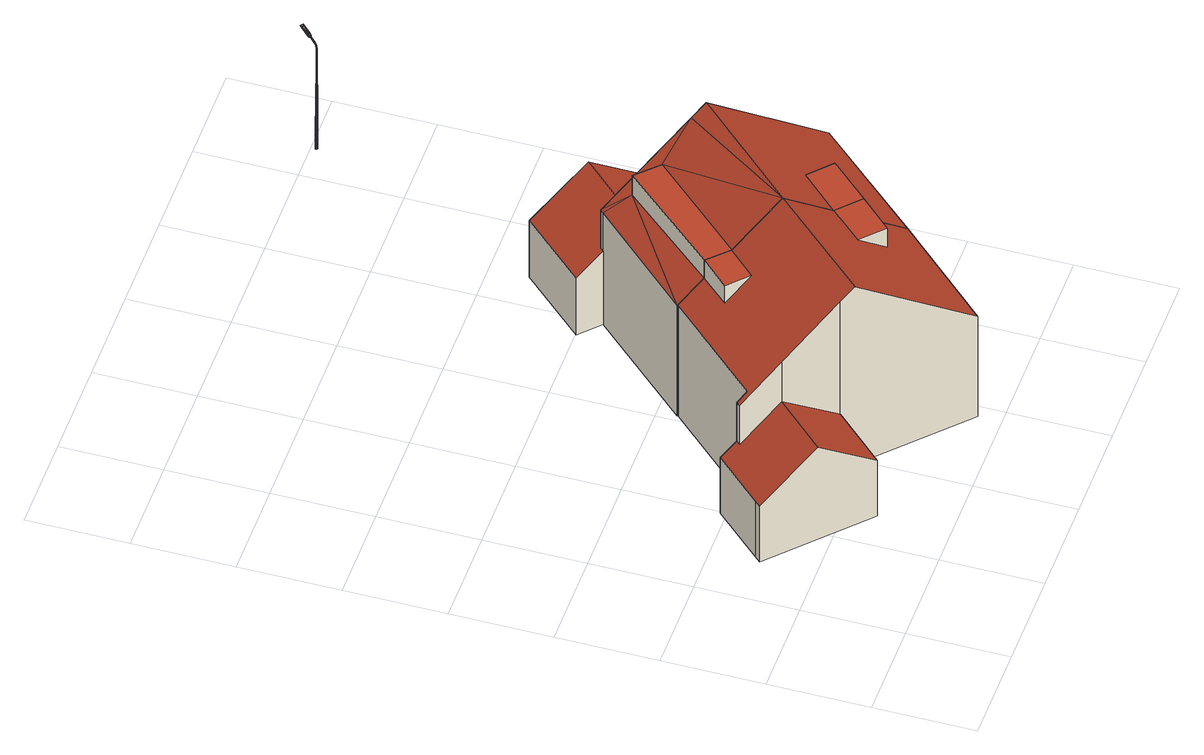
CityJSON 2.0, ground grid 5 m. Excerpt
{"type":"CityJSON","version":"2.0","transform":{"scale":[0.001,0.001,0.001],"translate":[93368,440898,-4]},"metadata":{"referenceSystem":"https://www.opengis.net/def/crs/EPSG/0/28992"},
"CityObjects":{
"building1":{"type":"Building","attributes":{"statusOmschr":"Pand in gebruik","typeOmschr":"kop van een rij","aantalBouwlagen":4,"hoogste_bouwlaag":2,"laagste_bouwlaag":1,"yearOfConstruction":1935},"address":[{"country":"Nederland","locality":"Rotterdam","thoroughfareNumber":"213","thoroughfareName":"Straatweg","postcode":"3054AE"}],"geometry":[{"type":"Solid","lod":"2","boundaries":[[[[0,1,2,3]],[[4,5,1,0]],[[4,6,7,8,9,5]],[[10,11,7,6]],[[12,13,11,10]],[[14,13,12,15,16]],[[16,15,17,18]],[[19,20,21,22]],[[23,24,22,21,3,2,25,26,27,28,29]],[[30,31,9,8]],[[32,33,24,23]],[[34,18,17,20,19,35]],[[31,30,36,37]],[[37,36,18,34]],[[38,39,26,25]],[[38,25,2,1,5,9,31,37,34,35,28,27,40]],[[20,17,15,12,10,6,4,0,3,21]],[[41,29,28,35,19,22,24,33]],[[41,32,23,29]],[[14,16,18,36]],[[39,40,27,26]],[[8,7,11,13,14,36,30]],[[41,33,32]],[[39,38,40]]]],"semantics":{"surfaces":[{"type":"WallSurface"},{"type":"RoofSurface"},{"type":"GroundSurface"}],"values":[[0,0,0,0,0,0,0,0,0,0,0,0,0,0,0,1,2,1,1,1,1,1,0,0]]}}]},
"building2":{"type":"Building","attributes":{"statusOmschr":"Pand in gebruik","typeOmschr":"tussenpand","aantalBouwlagen":3,"hoogste_bouwlaag":2,"laagste_bouwlaag":0,"yearOfConstruction":1935},"address":[{"country":"Nederland","locality":"Rotterdam","thoroughfareNumber":"215","thoroughfareName":"Straatweg","postcode":"3054AE"}],"geometry":[{"type":"Solid","lod":"2","boundaries":[[[[42,43,44]],[[45,46,47]],[[48,49,50,51,52,53,54,55]],[[52,56,57,53]],[[56,52,51,58]],[[29,23,44,43]],[[28,27,26,25,2,50,49,22,24,23,29]],[[22,49,48,59]],[[26,27,47,46]],[[60,55,54,61]],[[57,56,58,62,63,64]],[[54,53,57,64,61]],[[63,60,61,64]],[[23,24,42,44]],[[25,26,46,45]],[[51,50,2,65,58]],[[58,65,66,62]],[[48,55,60,67,68,59]],[[62,66,69,63]],[[63,69,67,60]],[[2,25,45]],[[65,2,45]],[[66,65,45]],[[69,45,47]],[[27,28,47]],[[47,28,67]],[[66,45,69]],[[69,47,67]],[[67,28,68]],[[59,68,28,29,43,42,24,22]]]],"semantics":{"surfaces":[{"type":"WallSurface"},{"type":"GroundSurface"},{"type":"RoofSurface"}],"values":[[0,0,1,0,0,2,0,0,2,0,2,0,2,0,0,0,0,0,0,0,2,2,2,2,2,2,2,2,2,2]]}}]},
"cityfurniture1":{"type":"CityFurniture","attributes":{"Brondatum":"12-06-2019","Thema":"Lichtmasten","Nivo":"0","Klasse":"Tertiaire weg","Objecthoogte":"6","Geplaatst_op":"01-01-1998","Datum_laatste_mutatie":"07-06-2019","Straatnaam":"Wilgenoord","Buurtnaam":"Hillegersberg Noord","Buurt_nummer":"62","Wijknaam":"Hillegersberg-Schiebroek","Wijknummer":"6","Lichtpunttype":"Straatverlichting","Nummer":"2","Beheerobject":"23442/OVL-002","Lamptype":"SON PRO E 50W E27","Armatuurtype":"490 SGS 203 1X SON 50W <NB>","Masttype":"MAST 6M LPH 6M ST VERJ D89 B1"},"geometry":[{"type":"MultiSurface","lod":"2","boundaries":[[[70,71,72,73]],[[73,72,74,75]],[[75,74,76,77]],[[77,76,78,79]],[[79,78,80,81]],[[81,80,82,83]],[[83,82,84,85]],[[85,84,86,87]],[[87,86,88,89]],[[89,88,90,91]],[[91,90,92,93]],[[93,92,94,95]],[[95,94,96,97]],[[97,96,98,99]],[[99,98,100,101]],[[101,100,102,103]],[[103,102,104,105]],[[105,104,106,107]],[[107,106,108,109]],[[109,108,110,111]],[[111,110,112,113]],[[113,112,114,115]],[[115,114,116,117]],[[117,116,71,70]],[[70,73,75,77,79,81,83,85,87,89,91,93,95,97,99,101,103,105,107,109,111,113,115,117]]]}]},
"cityfurniture2":{"type":"CityFurniture","attributes":{"Brondatum":"12-06-2019","Thema":"Lichtmasten","Nivo":"0","Klasse":"Tertiaire weg","Objecthoogte":"6","Geplaatst_op":"01-01-1998","Datum_laatste_mutatie":"07-06-2019","Straatnaam":"Wilgenoord","Buurtnaam":"Hillegersberg Noord","Buurt_nummer":"62","Wijknaam":"Hillegersberg-Schiebroek","Wijknummer":"6","Lichtpunttype":"Straatverlichting","Nummer":"2","Beheerobject":"23442/OVL-002","Lamptype":"SON PRO E 50W E27","Armatuurtype":"490 SGS 203 1X SON 50W <NB>","Masttype":"MAST 6M LPH 6M ST VERJ D89 B1"},"geometry":[{"type":"MultiSurface","lod":"2","boundaries":[[[118,119,120,121,122,123]],[[124,125,126,127,128,129]],[[130,131,132,133,134,135]],[[136,137,138,139,140,141]],[[132,131,142,143,144,133]],[[127,126,145,146,147,128]],[[148,137,136,141,149,150]],[[139,138,151,152,153,140]],[[154,155,156,157]],[[158,159,148,150,149,160]],[[161,162,163,164,165,166]],[[167,168,142,131]],[[169,170,171,172]],[[173,162,161,166,174,175]],[[176,177,138,137]],[[178,179,168,167]],[[165,169,172,180]],[[143,142,119,118,123,144]],[[181,182,125,124,129,183]],[[184,185,145,126]],[[186,173,175,174,187,188]],[[122,189,190,191]],[[192,193,184,194]],[[195,196,197,179]],[[198,199,196,195]],[[191,190,200,201]],[[202,157,203,163]],[[201,200,155,154]],[[164,163,203,204,169,165]],[[129,128,199,198]],[[194,184,126,125]],[[205,206,207,208]],[[179,197,209,168]],[[157,156,210,203]],[[211,212,213,214]],[[215,216,217,218]],[[219,195,179,178]],[[140,153,220,221]],[[208,207,193,192]],[[168,209,119,142]],[[212,222,223,213]],[[213,223,224,177]],[[133,144,225,226]],[[183,129,198,227]],[[177,224,151,138]],[[172,171,222,212]],[[228,229,230,231]],[[149,141,206,205]],[[128,147,232,199]],[[233,234,216,215]],[[209,235,120,119]],[[180,172,212,211]],[[196,236,237,197]],[[204,203,210,238,170,169]],[[207,228,231,193]],[[185,239,240,145]],[[231,230,239,185]],[[193,231,185,184]],[[221,220,229,228]],[[241,242,243,244]],[[245,191,201,246]],[[206,221,228,207]],[[197,237,235,209]],[[226,225,234,233]],[[247,248,249,250]],[[214,213,177,176]],[[251,252,253,254]],[[255,256,242,241]],[[134,133,226,257]],[[258,154,157,202]],[[246,201,154,258]],[[227,198,195,219]],[[259,160,260,261]],[[261,260,262,263]],[[264,265,266,267]],[[268,167,131,130]],[[269,259,261,270]],[[252,271,272,253]],[[199,232,236,196]],[[141,140,221,206]],[[123,122,191,245]],[[263,262,271,252]],[[273,274,275,276]],[[277,215,218,278]],[[270,261,263,279]],[[174,166,280,281]],[[282,211,214,283]],[[284,285,265,264]],[[286,287,288,289]],[[290,176,137,148]],[[260,205,208,262]],[[218,217,162,173]],[[291,178,167,268]],[[248,292,293,249]],[[271,192,194,272]],[[294,244,295,296]],[[287,282,283,288]],[[297,298,274,273]],[[166,165,180,280]],[[262,208,192,271]],[[299,281,287,286]],[[276,275,285,284]],[[187,174,281,299]],[[289,288,300,301]],[[217,202,163,162]],[[254,253,302,303]],[[304,219,178,291]],[[305,227,219,304]],[[257,226,233,306]],[[300,290,148,159]],[[281,280,282,287]],[[225,245,246,234]],[[144,123,245,225]],[[234,246,258,216]],[[280,180,211,282]],[[278,218,173,186]],[[306,233,215,277]],[[160,149,205,260]],[[283,214,176,290]],[[307,183,227,305]],[[272,194,125,182]],[[288,283,290,300]],[[216,258,202,217]],[[308,309,310,311]],[[312,313,314,315]],[[316,317,318,319]],[[320,241,244,294]],[[321,289,301,322]],[[323,324,325,326,327,328]],[[329,320,294,330]],[[331,332,333,334]],[[327,326,335,336]],[[337,338,339,340]],[[334,333,341,342]],[[311,310,343,344]],[[345,346,338,337]],[[347,348,346,345]],[[349,276,284,350]],[[342,341,324,323]],[[322,301,351,352]],[[353,354,355,356]],[[357,358,359,360]],[[361,255,241,320]],[[315,314,309,308]],[[362,363,313,312]],[[350,284,264,364]],[[292,187,299,293]],[[365,318,366,367,368,363]],[[369,370,371,372,298,297]],[[373,352,351,374,259,269]],[[360,359,375,376]],[[356,355,332,331]],[[319,318,365,363,362,377]],[[378,303,302,379,307,380]],[[343,381,382,383,384,385]],[[330,294,296,386]],[[364,264,267,387]],[[384,383,361,388]],[[388,361,320,329]],[[386,296,370,389]],[[390,352,373,269,391,392]],[[393,394,303,378,380,395]],[[293,299,286,396]],[[397,297,273,398]],[[301,300,159,351]],[[389,370,369,297,397,399]],[[400,247,250,401]],[[351,159,158,160,259,374]],[[401,250,402,403]],[[242,304,291,243]],[[395,380,256,255]],[[398,273,276,349]],[[396,286,289,321]],[[383,395,255,361]],[[404,405,406,407]],[[408,278,186,409]],[[381,394,393,395,383,382]],[[391,269,270,410]],[[411,130,135,134,412,413]],[[314,414,404,309]],[[410,270,279,415]],[[416,410,415,414]],[[406,254,303,394]],[[310,407,381,343]],[[414,415,405,404]],[[313,416,414,314]],[[363,368,416,313]],[[309,404,407,310]],[[368,391,410,416]],[[417,277,278,408]],[[407,406,394,381]],[[405,251,254,406]],[[265,408,409,266]],[[418,322,352,390]],[[256,305,304,242]],[[298,412,419,274]],[[419,257,306,420]],[[274,419,420,275]],[[275,420,417,285]],[[415,279,251,405]],[[302,182,181,183,307,379]],[[279,263,252,251]],[[380,307,305,256]],[[253,272,182,302]],[[420,306,277,417]],[[412,134,257,419]],[[285,417,408,265]],[[243,291,268,421]],[[402,422,423,424]],[[249,293,396,422]],[[366,390,392,391,368,367]],[[423,321,322,418]],[[425,424,426,317]],[[244,243,421,295]],[[317,426,366,318]],[[421,268,130,411]],[[296,295,371,370]],[[426,418,390,366]],[[371,411,413,412,298,372]],[[403,402,424,425]],[[250,249,422,402]],[[336,335,427,428]],[[295,421,411,371]],[[424,423,418,426]],[[422,396,321,423]],[[237,429,430,235]],[[146,145,240,431,432,147]],[[238,210,433,434,435,170]],[[431,240,436,437,438,432]],[[235,430,439,120]],[[359,388,329,375]],[[220,440,441,229]],[[170,435,442,171]],[[229,441,443,230]],[[171,442,444,222]],[[223,445,446,224]],[[358,384,388,359]],[[376,375,447,448]],[[121,120,439,449,189,122]],[[222,444,445,223]],[[152,151,450,451,452,153]],[[153,452,440,220]],[[224,446,450,151]],[[453,454,348,347]],[[344,343,385,384,358,455]],[[332,456,457,333]],[[458,350,364,459]],[[460,349,350,458]],[[155,461,462,156]],[[463,401,403,456]],[[464,398,349,460]],[[333,457,316,341]],[[200,465,461,155]],[[341,316,319,324]],[[338,459,466,339]],[[156,462,433,210]],[[190,467,465,200]],[[468,469,470,471,472,473]],[[472,471,464,454]],[[469,389,399,397,471,470]],[[471,397,398,464]],[[474,400,401,463]],[[355,463,456,332]],[[346,458,459,338]],[[354,474,463,355]],[[449,439,475,476,477,189]],[[478,386,389,469]],[[479,478,469,468]],[[428,427,480,481]],[[482,472,454,453]],[[447,330,386,478]],[[375,329,330,447]],[[348,460,458,346]],[[267,266,483,248,247,484]],[[324,319,377,362,326,325]],[[448,447,478,479]],[[485,486,487,488]],[[481,480,486,485]],[[454,464,460,348]],[[326,362,312,335]],[[340,339,489,354,353,490]],[[339,466,491,474,354,489]],[[492,360,376,493]],[[493,376,448,494]],[[495,487,344,455,358,357]],[[456,403,425,457]],[[427,315,308,480]],[[496,357,360,492]],[[494,448,479,497]],[[459,364,387,466]],[[266,409,498,292,248,483]],[[480,308,311,486]],[[335,312,315,427]],[[499,488,487,495,357,496]],[[409,186,188,187,292,498]],[[500,501,468,473,472,482]],[[497,479,468,501]],[[486,311,344,487]],[[457,425,317,316]],[[337,340,502,503]],[[340,490,353,504,505,502]],[[506,443,441,440,452,451,450,446,445,444,442,435,434,433,462,461,465,467,477,476,475,507,508,509,510,438,437,436]],[[511,509,508,429]],[[429,508,507,430]],[[353,356,512,504]],[[491,466,387,513,400,474]],[[514,510,509,511]],[[515,516,323,328,327,517]],[[517,327,336,518]],[[387,267,484,247,400,513]],[[347,345,519,520]],[[521,518,522,523]],[[518,336,428,521]],[[502,503,524,525]],[[497,526,527,494]],[[345,337,503,519]],[[528,331,334,529]],[[530,342,323,516]],[[529,334,342,530]],[[531,532,533,534]],[[356,331,528,512]],[[481,485,535,536]],[[535,536,537,538]],[[347,520,539,453]],[[428,481,536,521]],[[529,530,516,515,517,518,521,536,535,540,541,542,532,531,527,526,543,544,545,539,520,519,503,502,505,504,512,528]],[[453,539,545,482]],[[532,542,546,533]],[[496,492,532,542]],[[500,482,545,544,543,501]],[[488,499,496,542,541,540]],[[492,493,531,532]],[[494,527,531,493]],[[541,547,546,542]],[[547,541,540,548]],[[485,488,540,535]],[[501,543,526,497]],[[545,544,543,549,550,551]],[[516,530,552,553]],[[503,519,554,524]],[[543,526,555,549]],[[527,531,534,556]],[[536,521,523,537]],[[520,539,557,558]],[[539,545,551,557]],[[530,529,559,552]],[[528,512,560,561]],[[526,527,556,555]],[[529,528,561,559]],[[518,517,562,522]],[[563,564,504,505,502,525]],[[519,520,558,554]],[[512,504,564,560]],[[565,562,517,515,516,553]],[[540,535,538,548]],[[239,506,436,240]],[[230,443,506,239]],[[147,432,514,232]],[[189,477,467,190]],[[232,514,511,236]],[[430,507,475,439]],[[236,511,429,237]],[[432,438,510,514]],[[566,567,568,569]],[[570,571,572,573]],[[574,575,576]],[[577,578,579]],[[580,581,582]],[[583,584,585]],[[567,586,587,568]],[[573,572,588,589]],[[590,591,592,593]],[[589,594,595,596,597]],[[598,599,600,601]],[[575,602,593,590,603,604,605,606,607]],[[592,591,608,609,610,587,586,611,612,613,614]],[[593,592,614,602]],[[615,616,595,594,617,618]],[[619,620,621,605,604,603,590,593,602,576,570,573,589,597]],[[605,622,610,609,604]],[[579,623,624,625,583]],[[626,627,583]],[[582,566,569,579]],[[628,620,619]],[[629,630,585]],[[585,630,631,582,581,632,633]],[[634,618,615,635]],[[582,631,636]],[[576,637,571,570]],[[603,608,591,590]],[[569,568,623,579]],[[628,606,621]],[[638,639,628,606]],[[602,614,613,637,576]],[[588,617,594,589]],[[635,640,616,615]],[[579,583,584,566,569]],[[585,633,632,581,582,579,583]],[[590,603,600,599]],[[621,605,606]],[[583,626,641]],[[619,597,639]],[[627,579,583]],[[579,583,577]],[[574,570,573]],[[619,639,628]],[[619,642,643,620]],[[578,577,641,626,627,580]],[[621,620,628]],[[620,643,644,621]],[[585,626,583]],[[580,582,579]],[[573,589,645]],[[585,633,626]],[[575,574,645,646]],[[618,647,625,624,616,615]],[[583,641,577]],[[579,627,580]],[[573,645,574]],[[576,602,575]],[[631,636,604,603,590,593,629,630]],[[578,580,579]],[[572,571,637,613,612,647,618,634,618,617,588]],[[581,632,633,585,584,566,582]],[[604,609,608,603]],[[584,611,586,567,566]],[[638,606,607,575,646]],[[583,625,647,612,611,584]],[[621,644,622,605]],[[646,645,589,597,639,638]],[[627,626,633,632,581,580]],[[576,570,574]],[[587,610,622,644,643,642,596,595,616,640,616,624,623,568]],[[597,596,642,619]],[[648,649,650,651]],[[652,653,649,650]],[[654,655,650,649,656,657]],[[658,652,650,655]],[[659,660,661,658,655,654,662]],[[648,651,663,664]],[[665,666,657,656,667,668,669]],[[653,667,656,649]],[[666,665,659,662]],[[648,664,670,671,653,649]],[[657,666,662,654]],[[672,663,651,650,652,673]]]}]}
},
"vertices":[
[8421,13409,2026],[8421,13409,8922],[8459,13451,8921],[8459,13451,2026],[4070,8760,2026],[4070,8760,8944],[3040,9710,2026],[3040,9710,5484],[3670,9129,6118],[3670,9129,8526],[831,7349,2026],[831,7349,5501],[560,7060,2026],[560,7060,5503],[2768,4997,7742],[4990,2920,2026],[4990,2920,5493],[7320,5410,2026],[7320,5410,5508],[12490,570,8265],[12490,570,2026],[17080,5330,2026],[17080,5330,8148],[15435,6880,11095],[15435,6880,9881],[9459,12509,9974],[9459,12509,11103],[10487,11541,11057],[12403,9736,13075],[14310,7939,11066],[3476,8922,6120],[3476,8922,8528],[13952,5288,11059],[13952,5288,9891],[7320,5410,12519],[7881,4885,13108],[5101,7458,7740],[5101,7458,10204],[8183,11140,9984],[8183,11140,11069],[9216,10177,11045],[12821,6341,11053],
[17251,8813,9880],[16126,9867,11049],[17251,8813,11060],[13695,17252,9887],[13695,17252,11081],[14823,16196,11052],[21820,10550,1974],[17080,5330,1974],[8459,13451,1974],[13110,18420,1974],[12090,19380,1974],[15033,22527,1974],[19441,18379,1974],[16660,15410,1974],[12090,19380,5502],[15033,22527,5486],[13110,18420,6536],[21820,10550,8230],[16660,15410,5509],[19441,18379,5506],[13267,18588,6535],[14461,17470,7742],[17252,20439,7734],[13110,18420,8949],[13267,18588,8949],[16660,15410,12513],[17222,14881,13104],[14461,17470,10203],
[21875,34793,2080],[21875,34793,80],[21865,34785,80],[21865,34785,2080],[21857,34775,80],[21857,34775,2080],[21852,34763,80],[21852,34763,2080],[21850,34750,80],[21850,34750,2080],[21852,34737,80],[21852,34737,2080],[21857,34725,80],[21857,34725,2080],[21865,34715,80],[21865,34715,2080],[21875,34707,80],[21875,34707,2080],[21887,34702,80],[21887,34702,2080],[21900,34700,80],[21900,34700,2080],[21913,34702,80],[21913,34702,2080],[21925,34707,80],[21925,34707,2080],[21935,34715,80],[21935,34715,2080],[21943,34725,80],[21943,34725,2080],[21948,34737,80],[21948,34737,2080],[21950,34750,80],[21950,34750,2080],[21948,34763,80],[21948,34763,2080],[21943,34775,80],[21943,34775,2080],[21935,34785,80],[21935,34785,2080],[21925,34793,80],[21925,34793,2080],[21913,34798,80],[21913,34798,2080],[21900,34800,80],[21900,34800,2080],[21887,34798,80],[21887,34798,2080],
[21965,34843,6549],[21964,34842,6551],[21977,34858,6559],[21978,34858,6556],[21979,34858,6554],[21966,34843,6546],[21957,34809,6557],[21959,34808,6558],[21973,34824,6569],[21971,34826,6568],[21970,34827,6568],[21955,34811,6557],[21928,34802,6515],[21939,34814,6529],[21940,34815,6527],[21941,34816,6525],[21931,34804,6511],[21929,34803,6513],[21992,34816,6553],[21993,34817,6551],[22006,34832,6559],[22006,34832,6561],[22005,34832,6563],[21991,34816,6556],[21951,34828,6541],[21952,34828,6539],[21953,34829,6537],[21988,34841,6577],[21986,34842,6577],[21985,34844,6576],[21980,34802,6541],[21978,34801,6545],[21979,34801,6543],[22020,34848,6564],[22020,34848,6566],[22019,34848,6569],[21988,34855,6543],[22001,34870,6547],[22005,34867,6546],[21992,34852,6541],[21966,34788,6531],[21968,34789,6529],[21965,34787,6533],[21974,34820,6525],[21972,34822,6524],[21983,34835,6533],[21985,34834,6534],[21987,34832,6534],[21975,34819,6525],[21937,34811,6533],[21950,34825,6545],[21999,34846,6541],[22012,34861,6546],[22015,34857,6547],[22002,34842,6543],[21961,34810,6513],[21964,34806,6514],[21963,34808,6514],[21994,34819,6546],[22007,34834,6554],[21937,34808,6537],[21950,34822,6549],[21990,34828,6536],[21944,34794,6544],[21946,34793,6544],[21942,34796,6544],[21977,34821,6568],[21992,34838,6576],[21951,34799,6501],[21954,34795,6501],[21953,34797,6501],[21993,34874,6559],[21995,34873,6554],[21981,34858,6549],[21967,34802,6555],[21981,34818,6566],[21963,34805,6557],[21951,34819,6553],[21964,34835,6563],[21963,34838,6560],[21953,34815,6555],[21967,34831,6566],[21998,34872,6550],[21984,34857,6546],[21979,34838,6534],[21996,34849,6540],[21997,34847,6540],[21975,34800,6549],[21988,34816,6560],[21985,34816,6563],[21971,34801,6553],[21963,34840,6556],[22009,34864,6545],[21992,34825,6538],[22005,34839,6546],[22006,34836,6549],[21993,34821,6542],[21953,34815,6516],[21964,34828,6527],[21968,34825,6525],[21957,34813,6514],[21938,34804,6540],[22017,34848,6573],[22003,34832,6568],[22018,34854,6550],[22020,34851,6554],[22021,34849,6559],[21956,34830,6533],[21945,34817,6521],[21939,34800,6542],[21999,34833,6572],[22014,34850,6577],[22011,34852,6580],[21996,34835,6575],[21981,34848,6575],[21949,34816,6518],[21960,34829,6529],[21977,34856,6563],[21979,34851,6572],[21977,34854,6568],[22010,34862,6545],[22007,34855,6582],[22003,34858,6583],[21906,34768,6489],[21915,34779,6508],[21915,34783,6505],[21906,34773,6486],[21968,34844,6542],[21972,34843,6538],[21931,34769,6454],[21938,34776,6471],[21940,34772,6472],[21934,34764,6455],[21931,34762,6510],[21942,34774,6527],[21937,34776,6528],[21927,34764,6511],[21907,34764,6490],[21917,34774,6510],[21934,34805,6508],[21976,34841,6536],[21954,34774,6518],[21962,34786,6537],[21950,34773,6522],[21958,34786,6540],[21946,34773,6525],[21924,34775,6454],[21930,34783,6471],[21934,34780,6471],[21928,34773,6454],[21926,34799,6518],[21944,34762,6502],[21940,34761,6505],[21954,34787,6542],[21950,34790,6544],[21910,34777,6458],[21917,34785,6476],[21921,34785,6474],[21914,34778,6456],[21943,34804,6503],[21947,34802,6501],[21936,34761,6508],[21978,34815,6527],[21967,34802,6516],[21980,34811,6529],[21981,34808,6533],[21919,34777,6455],[21926,34785,6472],[21959,34787,6505],[21969,34798,6518],[21970,34795,6521],[21959,34783,6508],[21981,34805,6537],[21925,34795,6522],[21946,34785,6487],[21948,34781,6488],[21898,34764,6467],[21907,34777,6484],[21900,34769,6464],[21905,34775,6460],[21913,34783,6478],[21957,34791,6503],[21969,34791,6525],[21958,34779,6511],[21933,34779,6529],[21922,34766,6511],[21926,34791,6525],[21927,34787,6527],[21938,34805,6505],[21930,34782,6528],[21903,34730,6425],[21908,34735,6448],[21903,34737,6448],[21898,34732,6425],[21913,34730,6423],[21917,34735,6445],[21912,34735,6447],[21908,34730,6424],[21924,34740,6420],[21928,34744,6440],[21925,34740,6442],[21921,34736,6421],[21898,34760,6468],[21950,34772,6493],[21949,34768,6496],[21918,34732,6378],[21919,34733,6400],[21917,34731,6400],[21915,34730,6400],[21914,34729,6378],[21916,34730,6378],[21892,34753,6447],[21892,34757,6445],[21923,34746,6377],[21923,34747,6398],[21923,34742,6398],[21922,34741,6377],[21910,34727,6401],[21909,34726,6378],[21912,34762,6377],[21913,34763,6397],[21917,34760,6397],[21916,34759,6377],[21921,34737,6399],[21921,34736,6378],[21899,34740,6449],[21894,34734,6426],[21907,34764,6377],[21908,34765,6398],[21902,34764,6377],[21903,34765,6398],[21909,34772,6437],[21914,34771,6436],[21957,34776,6515],[21947,34765,6499],[21919,34755,6377],[21920,34756,6397],[21922,34752,6398],[21922,34751,6377],[21888,34735,6402],[21891,34738,6425],[21889,34743,6425],[21886,34740,6401],[21899,34755,6470],[21917,34733,6422],[21922,34737,6444],[21919,34770,6436],[21923,34739,6443],[21931,34747,6462],[21929,34745,6463],[21927,34744,6464],[21904,34774,6461],[21902,34772,6462],[21909,34781,6481],[21911,34782,6480],[21945,34764,6500],[21955,34775,6517],[21888,34748,6424],[21885,34745,6401],[21919,34734,6422],[21921,34768,6511],[21932,34781,6529],[21919,34770,6511],[21905,34747,6471],[21903,34749,6471],[21902,34750,6471],[21895,34743,6448],[21897,34741,6449],[21894,34762,6444],[21923,34767,6436],[21893,34748,6448],[21896,34766,6442],[21938,34755,6481],[21935,34752,6484],[21937,34754,6483],[21911,34758,6492],[21913,34756,6492],[21910,34759,6491],[21949,34776,6490],[21900,34769,6440],[21904,34771,6439],[21898,34767,6441],[21926,34763,6436],[21928,34759,6436],[21935,34760,6456],[21929,34754,6437],[21914,34742,6470],[21922,34751,6490],[21917,34753,6491],[21909,34744,6471],[21938,34792,6487],[21942,34789,6486],[21931,34751,6486],[21918,34790,6499],[21921,34793,6496],[21919,34792,6497],[21919,34741,6468],[21926,34750,6489],[21923,34742,6467],[21934,34794,6488],[21940,34759,6478],[21925,34794,6493],[21929,34794,6490],[21916,34787,6502],[21941,34767,6474],[21942,34763,6476],[21935,34755,6458],[21929,34749,6439],[21933,34751,6460],[21905,34726,6401],[21904,34725,6378],[21992,34870,6573],[21991,34872,6569],[22001,34860,6582],[22000,34861,6582],[22402,35309,6654],[22404,35307,6654],[22405,35305,6654],[22397,35304,6692],[22395,35305,6691],[22394,35307,6691],[21992,34874,6564],[22411,35294,6682],[22408,35295,6686],[22409,35302,6656],[22405,35298,6689],[22411,35299,6659],[22413,35296,6663],[22414,35295,6668],[21888,34753,6423],[21885,34750,6401],[21992,34874,6561],[22414,35293,6673],[22413,35293,6675],[22413,35293,6678],[21897,34763,6377],[21898,34764,6398],[21893,34736,6425],[21926,34749,6418],[21925,34744,6419],[21910,34767,6417],[21915,34765,6417],[21905,34767,6418],[22394,35315,6656],[22398,35312,6654],[21925,34754,6417],[21900,34767,6419],[22391,35317,6659],[21919,34763,6417],[22388,35319,6663],[21890,34758,6400],[21892,34761,6421],[21894,34763,6421],[21896,34764,6420],[21893,34762,6399],[21892,34760,6399],[21922,34759,6417],[22385,35319,6673],[22386,35319,6670],[22386,35319,6668],[21889,34757,6422],[21887,34754,6400],[21900,34727,6401],[21899,34726,6378],[21893,34761,6378],[21936,34778,6471],[21930,34771,6454],[21895,34727,6378],[21896,34728,6402],[21891,34731,6402],[21891,34730,6378],[21918,34758,6397],[21918,34757,6377],[21921,34761,6417],[21885,34739,6378],[21884,34744,6378],[21884,34749,6378],[21890,34733,6402],[21887,34734,6378],[21886,34753,6378],[21944,34787,6487],[21889,34732,6378],[21891,34759,6378],[21889,34757,6378],[21916,34759,6107],[21912,34762,6107],[21919,34755,6107],[21918,34757,6107],[22401,35300,6691],[22385,35318,6678],[22386,35316,6682],[22388,35313,6686],[22390,35310,6689],[21994,34868,6577],[21922,34751,6107],[21924,34765,6436],[21996,34865,6580],[21916,34730,6107],[21918,34732,6107],[21914,34729,6107],[21909,34726,6107],[21907,34764,6107],[21902,34764,6107],[21904,34725,6107],[21918,34700,2081],[21906,34697,2081],[21925,34787,2081],[21935,34780,2081],[21886,34753,6107],[21884,34749,6107],[21923,34746,6107],[21922,34741,6107],[21921,34736,6107],[21884,34744,6107],[21885,34739,6107],[21858,34730,2081],[21856,34742,2081],[21895,34727,6107],[21899,34726,6107],[21894,34698,2081],[21882,34702,2081],[21897,34763,6107],[21891,34730,6107],[21889,34732,6107],[21887,34734,6107],[21889,34757,6107],[21891,34759,6107],[21893,34761,6107],[21864,34718,2081],[21868,34714,2081],[21872,34709,2081],[21868,34776,2081],[21872,34780,2081],[21877,34784,2081],[21946,34723,2081],[21939,34713,2081],[21913,34791,2081],[21861,34766,2081],[21857,34754,2081],[21888,34790,2081],[21900,34792,2081],[21950,34735,2081],[21948,34760,2081],[21951,34748,2081],[21930,34705,2081],[21939,34776,2081],[21943,34771,2081],[21934,34709,2081],[22398,35194,6644],[22400,35192,6644],[22427,35222,6651],[22425,35224,6651],[22505,35534,6687],[22502,35537,6687],[22690,35750,6735],[22694,35747,6735],[22538,35516,6600],[22350,35303,6547],[22317,35321,6639],[22359,35260,6729],[22372,35246,6723],[22815,35666,6751],[22383,35232,6712],[22380,35228,6692],[22407,35204,6692],[22707,35762,6751],[22289,35290,6644],[22298,35300,6692],[22398,35189,6644],[22398,35190,6640],[22705,35766,6739],[22708,35763,6739],[22307,35277,6633],[22305,35275,6632],[22303,35276,6632],[22305,35279,6633],[22710,35766,6739],[22821,35668,6739],[22819,35665,6739],[22816,35668,6739],[22309,35280,6598],[22308,35279,6611],[22384,35212,6611],[22385,35213,6598],[22291,35292,6633],[22383,35210,6633],[22385,35209,6633],[22399,35196,6633],[22404,35255,6547],[22377,35279,6547],[22381,35207,6632],[22382,35206,6632],[22399,35191,6632],[22287,35287,6644],[22284,35290,6644],[22285,35292,6632],[22289,35289,6632],[22818,35670,6747],[22821,35668,6747],[22707,35769,6739],[22706,35768,6747],[22802,35651,6735],[22614,35438,6687],[22425,35225,6639],[22402,35194,6633],[22818,35664,6751],[22820,35667,6751],[22709,35765,6751],[22329,35280,6712],[22356,35256,6712],[22592,35468,6600],[22305,35278,6648],[22302,35275,6685],[22382,35205,6685],[22353,35252,6692],[22326,35276,6692],[22704,35766,6747],[22816,35667,6747],[22384,35208,6648],[22314,35324,6639],[22774,35683,6639],[22780,35681,6653],[22818,35665,6747],[22344,35270,6723],[22804,35649,6735],[22616,35436,6687],[22428,35223,6639],[22726,35729,6653],[22729,35723,6639],[22706,35768,6751],[22309,35126,6590],[22308,35125,6612],[22232,35192,6612],[22233,35194,6590],[22307,35277,6632],[22383,35210,6632],[22228,35191,6611],[22230,35194,6612],[22310,35123,6612],[22308,35121,6611],[22305,35278,6632],[22304,35277,6685],[22306,35280,6648],[22307,35281,6633],[22224,35187,6674],[22311,35282,6598],[22387,35214,6598],[22383,35207,6685],[22304,35117,6674],[22384,35208,6632],[22386,35210,6633],[22385,35209,6648],[22386,35213,6611],[22385,35212,6633],[22310,35281,6611],[22309,35279,6633]
]}
